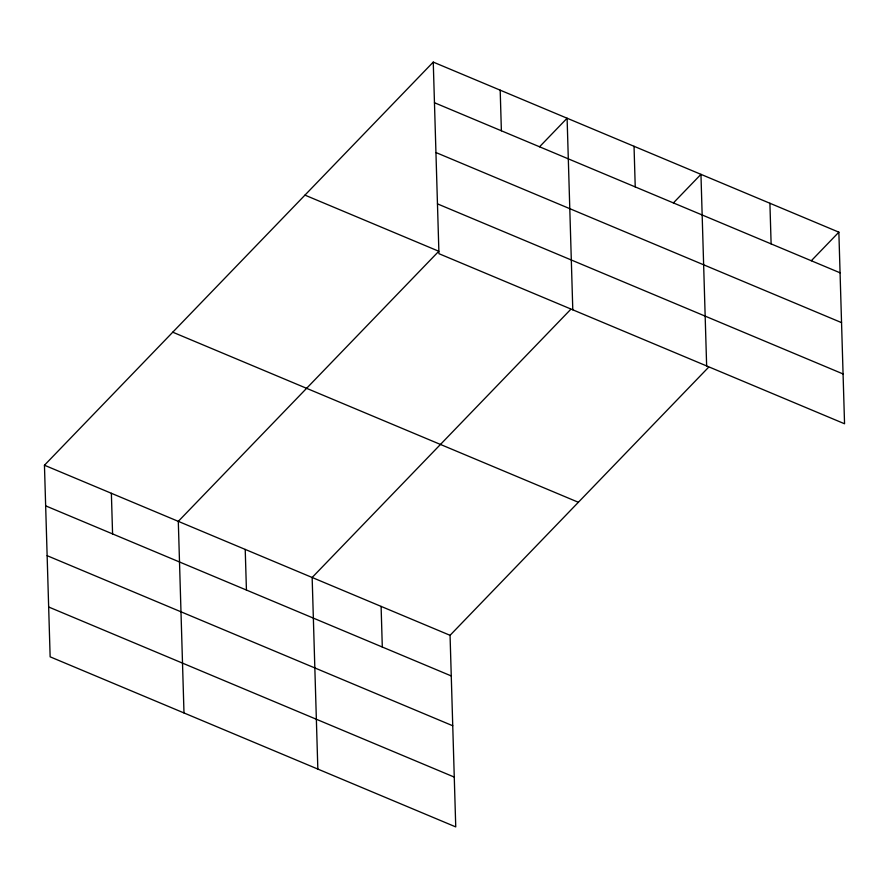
<?xml version="1.0" encoding="UTF-8"?>
<svg xmlns="http://www.w3.org/2000/svg" width="889" height="889" viewBox="0 0 889 889"><rect width="100%" height="100%" fill="white"/><g stroke="black" fill="none" stroke-linecap="round" stroke-linejoin="round"><path stroke-width="1.33" d="M708.644 367.201L450.056 635.313L455.746 826.903L50.14 656.827L44.45 465.225L433.254 62.097L838.86 232.173L844.55 423.775L438.944 253.687L433.254 62.097M539.545 146.796L567.104 118.226L572.794 309.817M570.738 309.372L312.15 577.483L317.84 769.074M673.395 202.925L700.954 174.344L706.644 365.946M811.301 260.755L838.86 232.173M434.465 102.724L840.072 272.812M435.943 152.541L841.55 322.629M437.466 203.87L843.072 373.958M304.949 195.124L438.799 251.254L178.3 521.354L183.99 712.945M172.755 332.197L578.361 502.274M44.45 465.225L450.056 635.313M45.661 505.852L451.256 675.94M47.139 555.681L452.734 725.757M48.662 606.998L454.257 777.086M769.907 203.259L771.119 243.897M634.035 146.285L635.235 186.912M500.185 90.156L501.385 130.783M381.103 606.398L382.303 647.025M245.22 549.424L246.431 590.052M111.369 493.295L112.581 533.922"/></g></svg>
